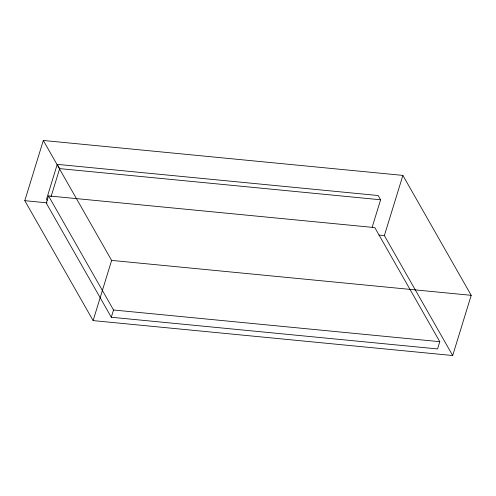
<?xml version="1.0" encoding="UTF-8"?>
<svg xmlns="http://www.w3.org/2000/svg" width="496" height="496" viewBox="0 0 496 496"><rect width="100%" height="100%" fill="white"/><g stroke="black" fill="none" stroke-linecap="round" stroke-linejoin="round"><path stroke-width="0.74" d="M24.8 200.675L43.319 140.473L402.882 175.398L471.2 295.325L452.681 355.527L93.118 320.602L24.8 200.675L47.126 202.845M372.18 227.174L380.606 199.783L378.181 195.529L57.245 164.362L46.543 199.156L47.232 200.372M48.527 195.901L46.302 203.155L111.296 317.248L437.559 348.936L439.791 341.688L374.796 227.59L48.527 195.901L113.528 310L111.296 317.248M51.014 196.751L59.669 168.615L57.245 164.362M93.118 320.602L111.637 260.406L43.319 140.473M452.681 355.527L384.363 235.594L402.882 175.398M59.669 168.615L380.606 199.783M378.969 235.067L384.363 235.594M111.637 260.406L471.2 295.325M113.528 310L439.791 341.688"/></g></svg>
